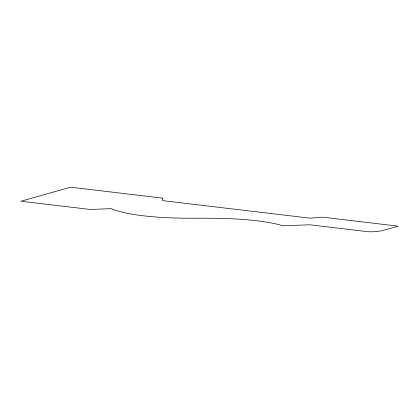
<?xml version="1.0" encoding="UTF-8"?>
<svg xmlns="http://www.w3.org/2000/svg" width="419" height="419" viewBox="0 0 419 419"><rect width="100%" height="100%" fill="white"/><g stroke="black" fill="none" stroke-linecap="round" stroke-linejoin="round"><path stroke-width="0.63" d="M162.687 198.15L162.619 200.638L309.981 218.168L322.326 217.142L398.05 226.15L383.574 230.246A11.68 2.331 -5 0 1 367.112 231.613L309.809 224.794L283.092 225.768A153.071 30.519 -5 0 0 206.777 218.22L191.31 218.231A147.582 29.424 -5 0 1 111.087 208.631L90.535 209.505L20.95 201.23L70.586 187.193L162.687 198.15"/></g></svg>
